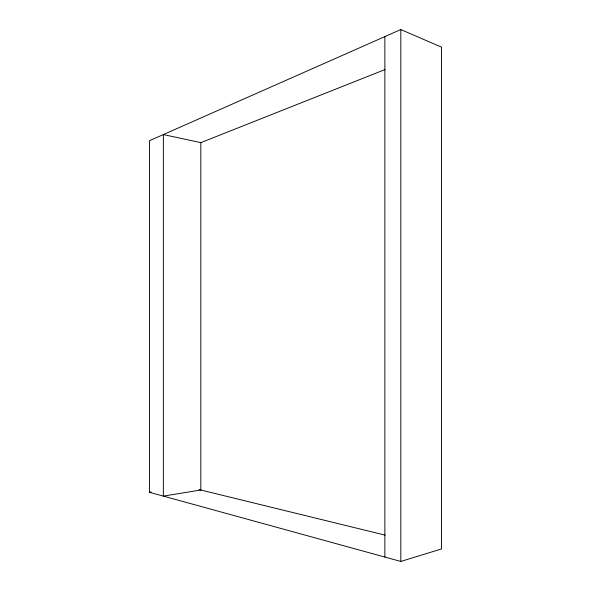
<?xml version="1.0" encoding="UTF-8"?>
<svg xmlns="http://www.w3.org/2000/svg" width="591" height="591" viewBox="0 0 591 591"><rect width="100%" height="100%" fill="white"/><g stroke="black" fill="none" stroke-linecap="round" stroke-linejoin="round"><path stroke-width="0.89" d="M400.824 29.55L149.479 140.717L149.479 492.288L400.824 561.45L441.521 548.943L441.521 47.147L400.824 29.55L400.824 561.45M201.043 142.564L385.037 69.561M149.479 492.288L151.281 492.007M199.019 489.57L385.147 535.136M384.867 36.605L384.867 557.062M200.837 490.013L163.36 496.108L163.36 134.571L200.837 142.645L200.837 490.013"/></g></svg>
